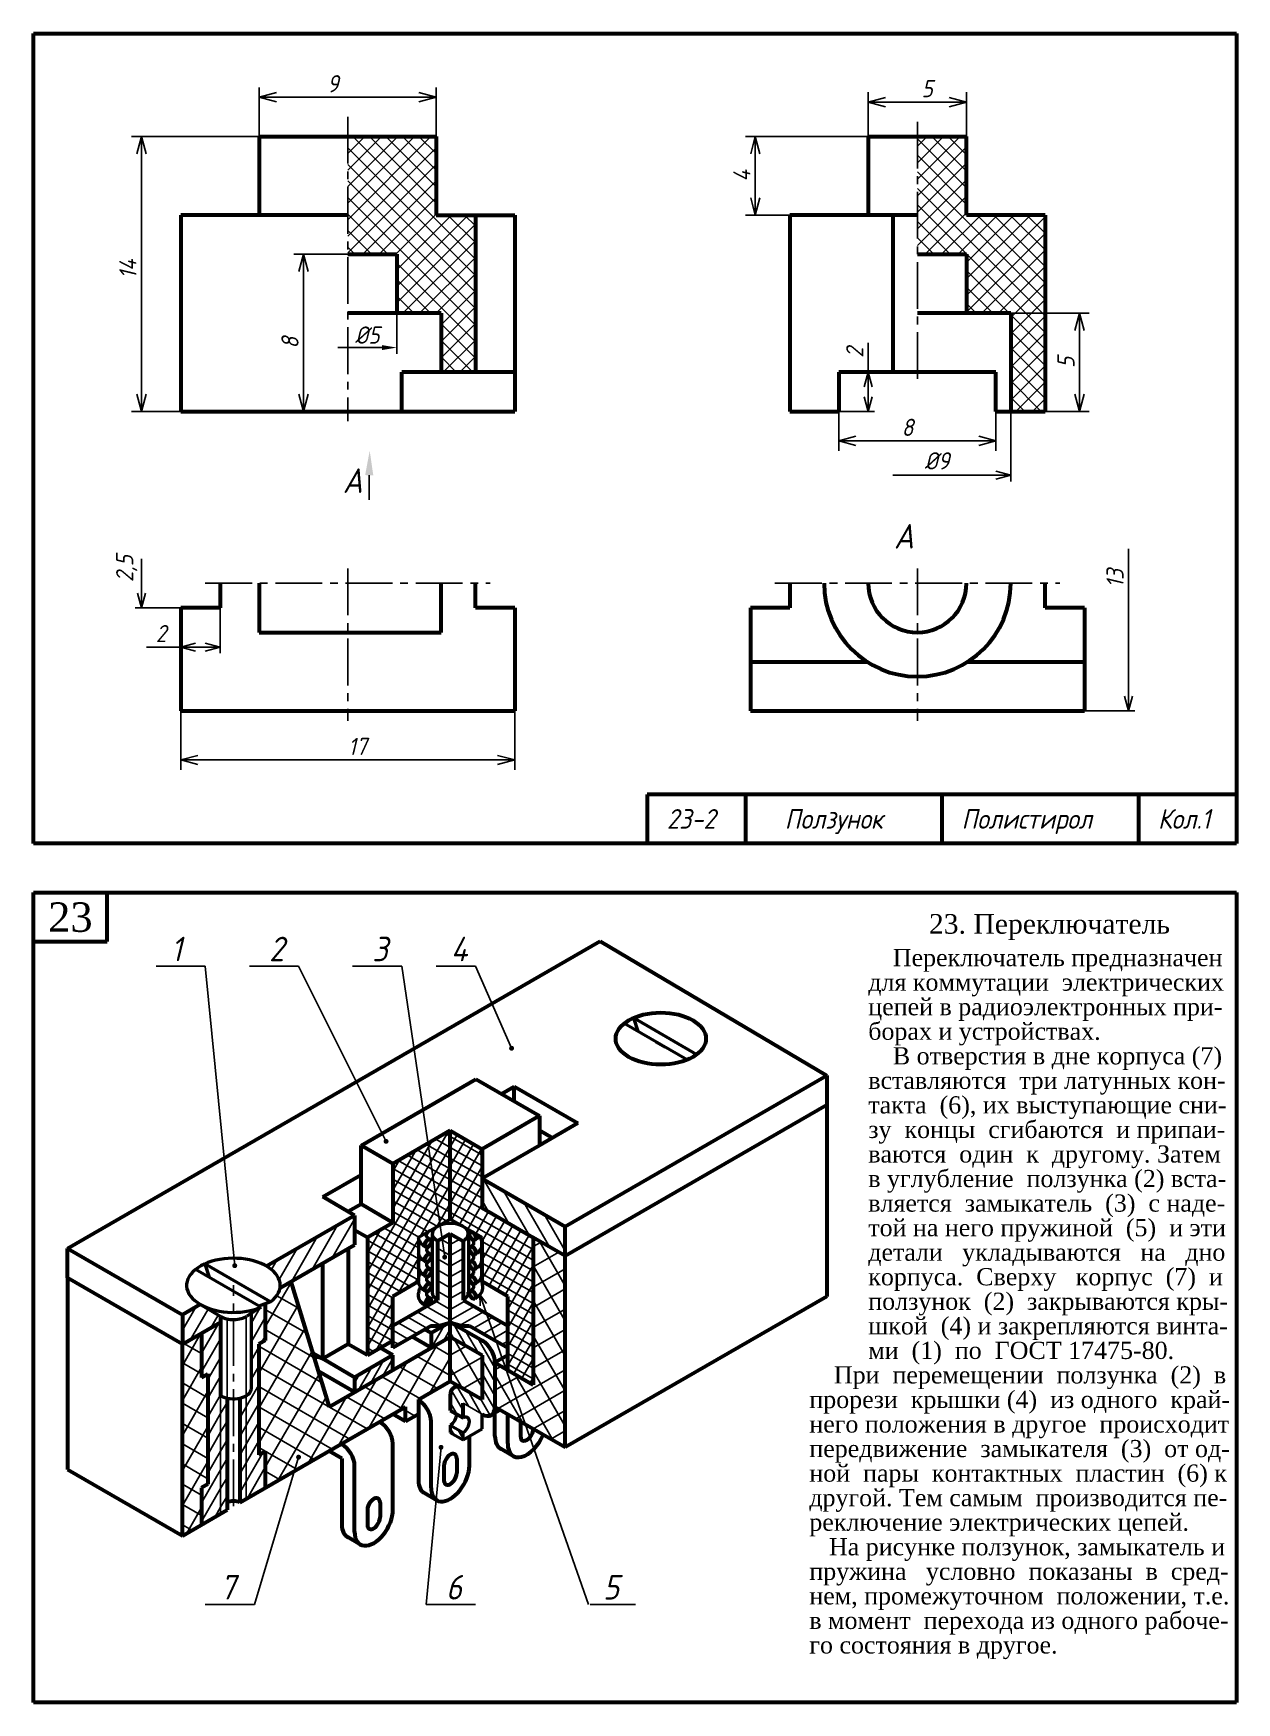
# Model space of a CAD drawing. Header units: millimetres. Extents: x -255 to 513, y 132 to 472.
# Drawn here: x -255 to -10, y 132 to 472 of the extents above; entities that cross this region are included whole.
import ezdxf

# ---------------------------------------------------------------- set-up
doc = ezdxf.new("R2010")
doc.units = ezdxf.units.MM
doc.header["$LTSCALE"] = 0.5
doc.linetypes.add('осевая2', pattern=[28.575, 19.05, -3.175, 3.175, -3.175])
doc.layers.get('Defpoints').update_dxf_attribs({"color": 5})
doc.styles.get("Standard").update_dxf_attribs({"font": 'isocpeui.ttf', "width": 0.9})
doc.styles.add('стиль1', font='TIMES.TTF')
doc.dimstyles.new('Standart 1', dxfattribs={"dimtxt": 3.5, "dimasz": 3.5, "dimexe": 2, "dimexo": 0, "dimgap": 1, "dimtad": 1, "dimtoh": 1, "dimdec": 0, "dimtxsty": 'Standard', "dimblk": 'OPEN30', "dimcen": 2.5, "dimadec": 0, "dimazin": 0, "dimtfac": 1, "dimtdec": 0, "dimtmove": 0, "dimatfit": 3, "dimldrblk": 'DOTSMALL', "dimfxl": 0, "dimarcsym": 0})
pattern_1 = [(45, (15, -20), (-1.683798, 1.683798), []), (135, (15, -20), (-1.683798, -1.683798), [])]
pattern_2 = [(60, (-313, 112), (-1.237334, 0.714375), [])]

# ---------------------------------------------------------------- blocks, each defined once
blk = doc.blocks.new('_Open30')
at = {"color": 0, "linetype": 'ByBlock', "lineweight": -2}
for p, q in [((-1, 0.268), (0, 0)), ((0, 0), (-1, -0.268)), ((0, 0), (-1, 0))]:
    blk.add_line(p, q, dxfattribs=at)
blk = doc.blocks.new('*D20')
at = {"color": 0, "lineweight": -2}
for p, q in [((-191, 427), (-202, 427)), ((-200, 423.5), (-200, 398.5)), ((-191, 395), (-202, 395))]:
    blk.add_line(p, q, dxfattribs=at)
at = {"layer": 'Defpoints', "color": 0}
for p in [(-191, 427), (-200, 395), (-191, 395)]:
    blk.add_point(p, dxfattribs=at)
at = {"color": 0, "lineweight": -2, "xscale": 3.5, "yscale": 3.5, "zscale": 3.5}
for p, rotation in [((-200, 427), 90), ((-200, 395), 270)]:
    blk.add_blockref('_Open30', p, dxfattribs=dict(at, rotation=rotation))
at = {"color": 0, "lineweight": -3, "insert": (-202.75, 409), "char_height": 3.5, "attachment_point": 5, "rotation": 90}
blk.add_mtext('8', dxfattribs=at)
blk = doc.blocks.new('_DotSmall')
at = {"color": 0, "linetype": 'ByBlock', "const_width": 0.5}
blk.add_lwpolyline([(-0.0625, 0, 1), (0.0625, 0, 1)], format="xyb", close=True, dxfattribs=at)
blk = doc.blocks.new('*D21')
at = {"color": 0, "lineweight": -2}
for p, q in [((-209, 451), (-235, 451)), ((-233, 398.5), (-233, 447.5)), ((-225, 395), (-235, 395))]:
    blk.add_line(p, q, dxfattribs=at)
at = {"layer": 'Defpoints', "color": 0}
for p in [(-233, 451), (-209, 451), (-225, 395)]:
    blk.add_point(p, dxfattribs=at)
at = {"color": 0, "lineweight": -2, "xscale": 3.5, "yscale": 3.5, "zscale": 3.5}
for p, rotation in [((-233, 451), 90), ((-233, 395), 270)]:
    blk.add_blockref('_Open30', p, dxfattribs=dict(at, rotation=rotation))
at = {"color": 0, "lineweight": -3, "insert": (-235.75, 424), "char_height": 3.5, "attachment_point": 5, "rotation": 90}
blk.add_mtext('14', dxfattribs=at)
blk = doc.blocks.new('*D22')
at = {"color": 0, "lineweight": -2}
for p, q in [((-209, 451), (-209, 461)), ((-205.5, 459), (-176.5, 459)), ((-173, 451), (-173, 461))]:
    blk.add_line(p, q, dxfattribs=at)
at = {"layer": 'Defpoints', "color": 0}
for p in [(-173, 459), (-209, 451), (-173, 451)]:
    blk.add_point(p, dxfattribs=at)
at = {"color": 0, "lineweight": -2, "xscale": 3.5, "yscale": 3.5, "zscale": 3.5, "rotation": 180}
blk.add_blockref('_Open30', (-209, 459), dxfattribs=at)
at = {"color": 0, "lineweight": -2, "xscale": 3.5, "yscale": 3.5, "zscale": 3.5}
blk.add_blockref('_Open30', (-173, 459), dxfattribs=at)
at = {"color": 0, "lineweight": -3, "insert": (-194, 461.75), "char_height": 3.5, "attachment_point": 5}
blk.add_mtext('9', dxfattribs=at)
blk = doc.blocks.new('*D23')
at = {"color": 0, "lineweight": -2}
for p, q in [((-225, 334), (-225, 322)), ((-157, 334), (-157, 322)), ((-221.5, 324), (-160.5, 324))]:
    blk.add_line(p, q, dxfattribs=at)
at = {"layer": 'Defpoints', "color": 0}
for p in [(-225, 334), (-157, 334), (-157, 324)]:
    blk.add_point(p, dxfattribs=at)
at = {"color": 0, "lineweight": -2, "xscale": 3.5, "yscale": 3.5, "zscale": 3.5, "rotation": 180}
blk.add_blockref('_Open30', (-225, 324), dxfattribs=at)
at = {"color": 0, "lineweight": -2, "xscale": 3.5, "yscale": 3.5, "zscale": 3.5}
blk.add_blockref('_Open30', (-157, 324), dxfattribs=at)
at = {"color": 0, "lineweight": -3, "insert": (-189, 326.77), "char_height": 3.5, "attachment_point": 5}
blk.add_mtext('17', dxfattribs=at)
blk = doc.blocks.new('*D24')
at = {"color": 0, "lineweight": -2}
for p, q in [((-91, 395), (-91, 387)), ((-59, 395), (-59, 387)), ((-62.5, 389), (-87.5, 389))]:
    blk.add_line(p, q, dxfattribs=at)
at = {"layer": 'Defpoints', "color": 0}
for p in [(-91, 395), (-59, 395), (-91, 389)]:
    blk.add_point(p, dxfattribs=at)
at = {"color": 0, "lineweight": -2, "xscale": 3.5, "yscale": 3.5, "zscale": 3.5, "rotation": 180}
blk.add_blockref('_Open30', (-91, 389), dxfattribs=at)
at = {"color": 0, "lineweight": -2, "xscale": 3.5, "yscale": 3.5, "zscale": 3.5}
blk.add_blockref('_Open30', (-59, 389), dxfattribs=at)
at = {"color": 0, "lineweight": -3, "insert": (-77, 391.75), "char_height": 3.5, "attachment_point": 5}
blk.add_mtext('8', dxfattribs=at)
blk = doc.blocks.new('*D25')
at = {"color": 0, "lineweight": -2}
for p, q in [((-56, 415), (-40, 415)), ((-42, 411.5), (-42, 398.5)), ((-56, 395), (-40, 395))]:
    blk.add_line(p, q, dxfattribs=at)
at = {"layer": 'Defpoints', "color": 0}
for p in [(-56, 415), (-56, 395), (-42, 395)]:
    blk.add_point(p, dxfattribs=at)
at = {"color": 0, "lineweight": -2, "xscale": 3.5, "yscale": 3.5, "zscale": 3.5}
for p, rotation in [((-42, 415), 90), ((-42, 395), 270)]:
    blk.add_blockref('_Open30', p, dxfattribs=dict(at, rotation=rotation))
at = {"color": 0, "lineweight": -3, "insert": (-44.75, 405), "char_height": 3.5, "attachment_point": 5, "rotation": 90}
blk.add_mtext('5', dxfattribs=at)
blk = doc.blocks.new('*D26')
at = {"color": 0, "lineweight": -2}
for p, q in [((-85, 451), (-85, 460)), ((-65, 451), (-65, 460)), ((-81.5, 458), (-68.5, 458))]:
    blk.add_line(p, q, dxfattribs=at)
at = {"layer": 'Defpoints', "color": 0}
for p in [(-65, 458), (-85, 451), (-65, 451)]:
    blk.add_point(p, dxfattribs=at)
at = {"color": 0, "lineweight": -2, "xscale": 3.5, "yscale": 3.5, "zscale": 3.5, "rotation": 180}
blk.add_blockref('_Open30', (-85, 458), dxfattribs=at)
at = {"color": 0, "lineweight": -2, "xscale": 3.5, "yscale": 3.5, "zscale": 3.5}
blk.add_blockref('_Open30', (-65, 458), dxfattribs=at)
at = {"color": 0, "lineweight": -3, "insert": (-73, 460.75), "char_height": 3.5, "attachment_point": 5}
blk.add_mtext('5', dxfattribs=at)
blk = doc.blocks.new('*D27')
at = {"color": 0, "lineweight": -2}
for p, q in [((-85, 451), (-110, 451)), ((-108, 438.5), (-108, 447.5)), ((-101, 435), (-110, 435))]:
    blk.add_line(p, q, dxfattribs=at)
at = {"layer": 'Defpoints', "color": 0}
for p in [(-108, 451), (-85, 451), (-101, 435)]:
    blk.add_point(p, dxfattribs=at)
at = {"color": 0, "lineweight": -2, "xscale": 3.5, "yscale": 3.5, "zscale": 3.5}
for p, rotation in [((-108, 451), 90), ((-108, 435), 270)]:
    blk.add_blockref('_Open30', p, dxfattribs=dict(at, rotation=rotation))
at = {"color": 0, "lineweight": -3, "insert": (-110.75, 443), "char_height": 3.5, "attachment_point": 5, "rotation": 90}
blk.add_mtext('4', dxfattribs=at)

msp = doc.modelspace()

# ---------------------------------------------------------------- hatches: boundary and pattern name
at = {"lineweight": -3}
h = msp.add_hatch(dxfattribs=at)
h.set_pattern_fill('ANSI37', color=256, scale=0.75, style=0)
h.set_pattern_definition(pattern_1)
h.paths.add_polyline_path([(-165, 435), (-173, 435), (-173, 451), (-191, 451), (-191, 427), (-181, 427), (-181, 415.26), (-180.74, 415), (-172, 415), (-172, 403), (-165, 403)])
h = msp.add_hatch(dxfattribs=at)
h.set_pattern_fill('ANSI37', color=256, scale=0.75, style=0)
h.set_pattern_definition(pattern_1)
h.paths.add_polyline_path([(-49, 435), (-65, 435), (-65, 451), (-75, 451), (-75, 427), (-65, 427), (-65, 415), (-56, 415), (-56, 395), (-49, 395)])
h = msp.add_hatch(dxfattribs=at)
h.set_pattern_fill('ANSI37', scale=0.6, angle=15, style=0)
h.set_pattern_definition([(60, (-313, 112), (-1.649778, 0.9525), []), (150, (-313, 112), (-0.9525, -1.649778), [])])
h.paths.add_polyline_path([(-176.6, 226.75), (-170.11, 230.5), (-170.11, 248.5), (-181.8, 241.75), (-181.8, 229.75), (-186.99, 226.75), (-186.99, 202.75), (-181.8, 205.75), (-181.8, 214.75), (-176.6, 217.75)])
h.paths.add_polyline_path([(-158.41, 199.75), (-153.22, 196.75), (-153.22, 226.75), (-163.61, 232.75), (-163.61, 244.75), (-170.11, 248.5), (-170.11, 230.5), (-163.61, 226.75), (-163.61, 217.75), (-158.41, 214.75)])
h = msp.add_hatch(dxfattribs=at)
h.set_pattern_fill('ANSI31', scale=0.75, angle=75, style=0)
h.set_pattern_definition([(120, (-313, 112), (-2.062223, -1.190625), [])])
h.paths.add_polyline_path([(-153.22, 226.75), (-146.72, 223), (-146.72, 229), (-163.61, 238.75), (-163.61, 232.75)])
h = msp.add_hatch(color=7)
edge = h.paths.add_edge_path()
edge.add_ellipse((-165.57, 227.05), major_axis=(0.459, -0.795), ratio=0.57735, start_angle=0, end_angle=360)
edge = h.paths.add_edge_path()
edge.add_ellipse((-165.57, 224.07), major_axis=(0.459, -0.795), ratio=0.57735, start_angle=0, end_angle=360)
edge = h.paths.add_edge_path()
edge.add_ellipse((-165.57, 221.07), major_axis=(0.459, -0.795), ratio=0.57735, start_angle=0, end_angle=360)
edge = h.paths.add_edge_path()
edge.add_ellipse((-165.57, 218.07), major_axis=(0.459, -0.795), ratio=0.57735, start_angle=0, end_angle=360)
edge = h.paths.add_edge_path()
edge.add_ellipse((-165.57, 215.07), major_axis=(0.459, -0.795), ratio=0.57735, start_angle=0, end_angle=360)
edge = h.paths.add_edge_path()
edge.add_ellipse((-174.63, 216.57), major_axis=(-0.459, -0.795), ratio=0.57735, start_angle=0, end_angle=360)
edge = h.paths.add_edge_path()
edge.add_ellipse((-174.63, 219.57), major_axis=(-0.459, -0.795), ratio=0.57735, start_angle=0, end_angle=360)
edge = h.paths.add_edge_path()
edge.add_ellipse((-174.63, 222.57), major_axis=(-0.459, -0.795), ratio=0.57735, start_angle=0, end_angle=360)
edge = h.paths.add_edge_path()
edge.add_ellipse((-174.63, 225.57), major_axis=(-0.459, -0.795), ratio=0.57735, start_angle=0, end_angle=360)
edge = h.paths.add_edge_path()
edge.add_ellipse((-174.63, 213.57), major_axis=(-0.459, -0.795), ratio=0.57735, start_angle=68.6376, end_angle=381.3624)
h = msp.add_hatch(dxfattribs=at)
h.set_pattern_fill('ANSI31', scale=0.6, angle=105, style=0)
h.set_pattern_definition([(150, (-313, 112), (-0.9525, -1.649778), [])])
h.paths.add_polyline_path([(-170.11, 227.5), (-172.7, 226), (-172.7, 214), (-181.8, 208.75), (-181.8, 205.75), (-181.8, 204.25), (-174, 208.75, 0.12188), (-170.11, 209.5)])
h = msp.add_hatch(dxfattribs=at)
h.set_pattern_fill('ANSI31', scale=0.6, angle=345, style=0)
h.set_pattern_definition([(30, (-313, 112), (-0.9525, 1.649778), [])])
h.paths.add_polyline_path([(-170.11, 209.5, 0.12188), (-166.21, 208.75), (-158.41, 204.25), (-158.41, 208.75), (-167.51, 214), (-167.51, 226), (-170.11, 227.5)])
h = msp.add_hatch(dxfattribs=at)
h.set_pattern_fill('ANSI31', scale=1.125, angle=75, style=0)
h.set_pattern_definition([(120, (-313, 112), (-3.093334, -1.78594), [])])
h.paths.add_polyline_path([(-170.11, 197.5), (-163.61, 193.75), (-163.61, 202.75), (-170.11, 206.5)])
h.paths.add_polyline_path([(-153.22, 196.75), (-161.01, 201.25), (-161.01, 192.25), (-146.72, 184), (-146.72, 223), (-153.22, 226.75)])
h = msp.add_hatch(dxfattribs=at)
h.set_pattern_fill('ANSI31', scale=1.125, angle=345, style=0)
h.set_pattern_definition([(30, (-313, 112), (-1.78594, 3.093334), [])])
h.paths.add_polyline_path([(-170.11, 197.5), (-163.61, 193.75), (-163.61, 202.75), (-170.11, 206.5)])
h.paths.add_polyline_path([(-161.01, 192.25), (-146.72, 184), (-146.72, 223), (-153.22, 226.75), (-153.22, 196.75), (-161.01, 201.25)])
h = msp.add_hatch(dxfattribs=at)
h.set_pattern_fill('ANSI31', scale=1.125, angle=15, style=0)
h.set_pattern_definition([(60, (-313, 112), (-3.093334, 1.78594), [])])
h.paths.add_polyline_path([(-219.47, 199), (-220.77, 198.25), (-220.77, 207.25), (-224.67, 205), (-224.67, 166), (-220.77, 168.25), (-220.77, 175.75), (-219.47, 176.5)])
h.paths.add_polyline_path([(-179.2, 192.25), (-179.2, 189.25), (-176.6, 190.75), (-176.6, 193.75), (-170.11, 197.5), (-170.11, 206.5), (-194.79, 192.25), (-202.58, 217.75), (-207.78, 214.75), (-207.78, 205.75), (-209.08, 205), (-209.08, 182.5), (-207.78, 183.25), (-207.78, 175.75)])
h = msp.add_hatch(color=7)
edge = h.paths.add_edge_path()
edge.add_ellipse((-174.63, 213.57), major_axis=(-0.459, -0.795), ratio=0.57735, start_angle=68.6376, end_angle=381.3624)
edge.add_line((-174.89, 212.74), (-174.37, 213.04))
h = msp.add_hatch(dxfattribs=at)
h.set_pattern_fill('ANSI31', scale=0.45, angle=15, style=0)
h.set_pattern_definition(pattern_2)
h.paths.add_polyline_path([(-170.11, 206.5), (-170.11, 209.5), (-174, 207.25), (-174, 204.25)])
h = msp.add_hatch(dxfattribs=at)
h.set_pattern_fill('ANSI31', scale=0.45, angle=15, style=0)
h.set_pattern_definition(pattern_2)
h.paths.add_polyline_path([(-181.8, 199.75), (-181.8, 202.75), (-189.59, 198.25), (-189.59, 195.25)])

# ---------------------------------------------------------------- linework, layer by layer
at = {"color": 7, "lineweight": 60}
for p, q in [((-255, 307), (-255, 472)), ((-255, 472), (-10, 472)), ((-10, 472), (-10, 307)), ((-209, 451), (-173, 451)), ((-209, 451), (-209, 435)), ((-173, 451), (-173, 435)), ((-85, 451), (-65, 451)), ((-85, 451), (-85, 435)), ((-65, 435), (-65, 451)), ((-225, 435), (-225, 395)), ((-191, 435), (-225, 435)), ((-173, 435), (-157, 435)), ((-165, 435), (-165, 403)), ((-157, 435), (-157, 395)), ((-101, 435), (-101, 395)), ((-75, 435), (-101, 435)), ((-80, 435), (-80, 403)), ((-49, 435), (-65, 435)), ((-49, 435), (-49, 395)), ((-191, 427), (-181, 427)), ((-181, 427), (-181, 415)), ((-75, 427), (-65, 427)), ((-65, 427), (-65, 415)), ((-172, 415), (-191, 415)), ((-172, 415), (-172, 403)), ((-56, 415), (-75, 415)), ((-56, 415), (-56, 395)), ((-157, 403), (-180, 403)), ((-180, 395), (-180, 403)), ((-59, 403), (-91, 403)), ((-91, 403), (-91, 395)), ((-59, 395), (-59, 403)), ((-225, 395), (-157, 395)), ((-101, 395), (-91, 395)), ((-59, 395), (-49, 395)), ((-217, 360), (-217, 355)), ((-209, 360), (-209, 360)), ((-209, 360), (-209, 350)), ((-172, 350), (-172, 360)), ((-165, 355), (-165, 360)), ((-101, 360), (-101, 355)), ((-49, 355), (-49, 360)), ((-225, 355), (-225, 334)), ((-217, 355), (-225, 355)), ((-157, 355), (-165, 355)), ((-157, 355), (-157, 334)), ((-109, 355), (-109, 334)), ((-101, 355), (-109, 355)), ((-41, 355), (-49, 355)), ((-41, 355), (-41, 334)), ((-209, 350), (-172, 350)), ((-109, 344), (-85.25, 344)), ((-64.75, 344), (-41, 344)), ((-225, 334), (-157, 334)), ((-109, 334), (-41, 334)), ((-10, 317), (-130, 317)), ((-130, 317), (-130, 307)), ((-110, 317), (-110, 307)), ((-70, 317), (-70, 307)), ((-30, 317), (-30, 307)), ((-10, 307), (-255, 307)), ((-255, 132), (-255, 297)), ((-255, 297), (-10, 297)), ((-240, 287), (-240, 297)), ((-10, 297), (-10, 132)), ((-255, 287), (-240, 287)), ((-248.05, 224.5), (-139.58, 287.12)), ((-139.58, 287.12), (-93.46, 259.75)), ((-188.29, 245.5), (-164.91, 259)), ((-164.91, 259), (-151.92, 251.5)), ((-146.72, 229), (-93.46, 259.75)), ((-93.46, 259.75), (-93.46, 253.75)), ((-159.71, 256), (-157.12, 257.5)), ((-157.12, 257.5), (-144.13, 250)), ((-157.12, 254.5), (-157.12, 257.5)), ((-146.72, 223), (-93.46, 253.75)), ((-93.46, 253.75), (-93.46, 214.75)), ((-170.11, 248.5), (-181.8, 241.75)), ((-170.11, 230.5), (-170.11, 248.5)), ((-170.11, 248.5), (-163.61, 244.75)), ((-151.92, 251.5), (-163.61, 244.75)), ((-151.92, 251.5), (-151.92, 245.5)), ((-144.13, 250), (-151.92, 245.5)), ((-149.32, 247), (-151.92, 248.5)), ((-181.8, 241.75), (-188.29, 245.5)), ((-188.29, 233.5), (-188.29, 245.5)), ((-151.92, 245.5), (-163.61, 238.75)), ((-181.8, 241.75), (-181.8, 229.75)), ((-163.61, 244.75), (-163.61, 232.75)), ((-196.09, 235), (-188.29, 239.5)), ((-163.61, 238.75), (-146.72, 229)), ((-189.59, 231.25), (-196.09, 235)), ((-189.59, 231.25), (-207.51, 220.91)), ((-188.29, 233.5), (-190.89, 232)), ((-189.59, 231.25), (-189.59, 225.25)), ((-181.8, 229.75), (-188.29, 233.5)), ((-163.61, 232.75), (-153.22, 226.75)), ((-186.99, 226.75), (-189.59, 228.25)), ((-181.8, 229.75), (-186.99, 226.75)), ((-146.72, 223), (-146.72, 229)), ((-248.05, 218.5), (-248.05, 224.5)), ((-248.05, 224.5), (-224.67, 211)), ((-204.77, 216.49), (-189.59, 225.25)), ((-190.89, 224.5), (-190.89, 205)), ((-186.99, 226.75), (-186.99, 202.75)), ((-170.11, 227.5), (-172.7, 226)), ((-172.7, 226), (-172.7, 214)), ((-170.11, 206.5), (-170.11, 227.5)), ((-170.11, 227.5), (-167.51, 226)), ((-167.51, 226), (-167.51, 214)), ((-163.61, 217.75), (-163.61, 226.75)), ((-146.72, 223), (-153.22, 226.75)), ((-153.22, 226.75), (-153.22, 196.75)), ((-196.09, 202), (-196.09, 221.5)), ((-146.72, 184), (-146.72, 223)), ((-224.67, 205), (-248.05, 218.5)), ((-248.05, 218.5), (-248.05, 179.5)), ((-202.58, 217.75), (-194.79, 192.25)), ((-176.6, 217.75), (-181.8, 214.75)), ((-158.41, 214.75), (-163.61, 217.75)), ((-181.8, 205.75), (-181.8, 214.75)), ((-158.41, 199.75), (-158.41, 214.75)), ((-93.46, 214.75), (-146.72, 184)), ((-221.02, 213.1), (-224.67, 211)), ((-224.67, 211), (-224.67, 205)), ((-207.78, 213.24), (-207.78, 205.75)), ((-172.7, 214), (-181.8, 208.75)), ((-167.51, 214), (-158.41, 208.75)), ((-224.67, 205), (-216.87, 209.5)), ((-216.87, 210.64), (-216.87, 194.5)), ((-174, 208.75), (-181.8, 204.25)), ((-174, 207.25), (-175.3, 208)), ((-170.11, 209.5), (-174, 207.25)), ((-170.11, 209.5), (-163.61, 205.75)), ((-166.21, 208.75), (-158.41, 204.25)), ((-224.67, 166), (-224.67, 205)), ((-220.77, 207.25), (-220.77, 198.25)), ((-207.78, 205.75), (-209.08, 205)), ((-209.08, 205), (-209.08, 182.5)), ((-190.89, 205), (-196.09, 202)), ((-194.79, 192.25), (-170.11, 206.5)), ((-186.99, 202.75), (-190.89, 205)), ((-186.99, 202.75), (-181.8, 205.75)), ((-181.8, 202.75), (-184.4, 204.25)), ((-181.8, 204.25), (-181.8, 205.75)), ((-174, 204.25), (-177.9, 206.5)), ((-174, 207.25), (-174, 204.25)), ((-170.11, 197.5), (-170.11, 206.5)), ((-170.11, 206.5), (-163.61, 202.75)), ((-196.09, 202), (-198.13, 203.18)), ((-189.59, 198.25), (-196.09, 202)), ((-181.8, 202.75), (-189.59, 198.25)), ((-181.8, 199.75), (-181.8, 202.75)), ((-163.61, 202.75), (-163.61, 193.75)), ((-158.41, 202.75), (-161.01, 201.25)), ((-161.01, 201.25), (-161.01, 192.25)), ((-161.01, 201.25), (-153.22, 196.75)), ((-220.77, 198.25), (-219.47, 199)), ((-219.47, 199), (-219.47, 176.5)), ((-189.59, 195.25), (-197.01, 199.54)), ((-189.59, 198.25), (-189.59, 195.25)), ((-176.6, 193.75), (-170.11, 197.5)), ((-170.11, 197.5), (-163.61, 193.75)), ((-215.57, 194.02), (-215.57, 171.25)), ((-212.97, 194.02), (-212.97, 172.75)), ((-170.11, 194.5), (-170.11, 191.5)), ((-212.97, 172.75), (-179.2, 192.25)), ((-179.2, 189.25), (-181.8, 190.75)), ((-179.2, 189.25), (-179.2, 192.25)), ((-176.6, 190.75), (-179.2, 189.25)), ((-176.6, 193.75), (-176.6, 190.75)), ((-176.6, 190.75), (-176.6, 177.25)), ((-170.11, 191.5), (-167.51, 190)), ((-167.51, 190), (-167.51, 193)), ((-159.97, 191.65), (-161.76, 190.58)), ((-161.01, 192.25), (-146.72, 184)), ((-161.01, 186.25), (-161.01, 191.02)), ((-158.41, 184.75), (-158.41, 190.75)), ((-174, 175.75), (-174, 189.25)), ((-155.82, 189.25), (-155.82, 186.25)), ((-181.8, 171.25), (-181.8, 184.75)), ((-166.21, 180.25), (-166.21, 186.25)), ((-160.14, 183.94), (-157.29, 182.24)), ((-209.08, 182.5), (-207.78, 183.25)), ((-207.78, 183.25), (-207.78, 175.75)), ((-192.19, 181.75), (-194.79, 183.25)), ((-192.19, 181.75), (-192.19, 168.25)), ((-189.59, 166.75), (-189.59, 180.25)), ((-171.4, 180.25), (-171.4, 177.25)), ((-168.81, 181.75), (-168.81, 178.75)), ((-248.05, 179.5), (-224.67, 166)), ((-219.47, 176.5), (-220.77, 175.75)), ((-220.77, 175.75), (-220.77, 168.25)), ((-175.73, 174.94), (-172.88, 173.24)), ((-224.67, 166), (-215.57, 171.25)), ((-186.99, 171.25), (-186.99, 168.25)), ((-184.4, 172.75), (-184.4, 169.75)), ((-191.32, 165.94), (-188.47, 164.24)), ((-10, 132), (-255, 132))]:
    msp.add_line(p, q, dxfattribs=at)
at = {"color": 7, "linetype": 'осевая2', "lineweight": -3}
for p, q in [((-191, 455), (-191, 393)), ((-75, 454), (-75, 401)), ((-191, 363), (-191, 332)), ((-75, 363), (-75, 332)), ((-220, 360), (-162, 360)), ((-104, 360), (-46, 360)), ((-214.27, 172), (-214.27, 217))]:
    msp.add_line(p, q, dxfattribs=at)
at = {"color": 7}
for p, q in [((-180.74, 415), (-181, 415.26)), ((-91, 403), (-83.75, 403)), ((-91, 395), (-83.75, 395)), ((-225, 355), (-225, 345.75)), ((-217, 355), (-217, 345.75)), ((-93.46, 246.25), (-93.46, 246.25)), ((-93.46, 246.25), (-93.46, 246.25)), ((-196.09, 235), (-188.29, 239.5)), ((-164.07, 215.1), (-162.71, 213.3)), ((-164.07, 215.1), (-164.01, 212.85)), ((-169.33, 206.05), (-170.11, 207.4)), ((-220.77, 207.23), (-220.79, 207.24)), ((-220.77, 206.98), (-220.53, 207.39)), ((-170.11, 202.73), (-173.37, 204.61)), ((-170.11, 198.6), (-176.95, 202.55)), ((-196.09, 196), (-196.09, 196)), ((-189.59, 195.25), (-189.59, 195.25)), ((-176.6, 193.75), (-176.6, 193.75)), ((-207.79, 183.24), (-209.08, 183.98)), ((-208.12, 175.56), (-207.78, 176.14))]:
    msp.add_line(p, q, dxfattribs=at)
at = {"color": 7, "lineweight": -3}
for p, q in [((-181, 415), (-181, 406.75)), ((-184, 408), (-193, 408)), ((-85, 398), (-85, 409)), ((-56, 395), (-56, 380.75)), ((-186.62, 382), (-186.62, 377)), ((-59, 382), (-80, 382)), ((-233, 355), (-233, 365)), ((-32, 337), (-32, 367)), ((-225, 355), (-234.25, 355)), ((-232, 347), (-220, 347)), ((-41, 334), (-30.75, 334)), ((-220, 282), (-230, 282)), ((-214, 221), (-220, 282)), ((-211, 282), (-201, 282)), ((-183.19, 246.32), (-201, 282)), ((-180, 282), (-190, 282)), ((-171.25, 222.74), (-180, 282)), ((-165, 282), (-173, 282)), ((-157.63, 265.28), (-165, 282)), ((-198.26, 220.24), (-193.07, 229.24)), ((-194.14, 222.63), (-189.59, 230.5)), ((-204.95, 218.18), (-201.32, 224.48)), ((-202.39, 217.86), (-197.19, 226.86)), ((-190.01, 225.01), (-189.59, 225.74)), ((-206.53, 220.22), (-205.44, 222.1)), ((-200.9, 212.26), (-205.46, 214.89)), ((-202.43, 217.27), (-202.93, 217.55)), ((-164.07, 215.1), (-142, 152)), ((-224.67, 207.85), (-221.94, 212.58)), ((-223.01, 205.96), (-219.43, 212.16)), ((-218.88, 208.34), (-217.38, 210.94)), ((-210.6, 209.35), (-208.88, 212.33)), ((-199.37, 207.25), (-207.78, 212.1)), ((-220.77, 203.17), (-217.23, 209.29)), ((-215.57, 194.02), (-215.57, 210.16)), ((-211.68, 194.5), (-211.68, 210.64)), ((-210.6, 205.54), (-207.78, 210.43)), ((-197.84, 202.24), (-207.78, 207.98)), ((-166.85, 204.62), (-169.45, 209.12)), ((-164.38, 203.19), (-166.98, 207.69)), ((-220.77, 203.11), (-224.36, 205.18)), ((-220.77, 199.36), (-216.87, 206.11)), ((-210.6, 201.73), (-209.08, 204.37)), ((-196.31, 197.23), (-209.08, 204.6)), ((-208.53, 205.32), (-207.78, 206.62)), ((-161.01, 200.22), (-164.5, 206.26)), ((-220.77, 198.98), (-224.67, 201.23)), ((-219.47, 197.8), (-216.87, 202.3)), ((-161.01, 197.36), (-163.61, 201.86)), ((-219.47, 198.23), (-220.14, 198.62)), ((-219.47, 193.99), (-216.87, 198.49)), ((-210.6, 197.92), (-209.08, 200.56)), ((-187.01, 187.74), (-209.08, 200.48)), ((-176.29, 193.93), (-184.09, 198.43)), ((-172.72, 195.99), (-180.52, 200.49)), ((-161.01, 194.51), (-163.61, 199.01)), ((-219.47, 194.11), (-224.67, 197.11)), ((-219.47, 190.18), (-216.87, 194.68)), ((-216.87, 194.5), (-216.87, 170.5)), ((-211.68, 192.25), (-209.08, 196.75)), ((-211.68, 194.5), (-211.68, 173.5)), ((-190.58, 185.68), (-209.08, 196.36)), ((-183.44, 189.8), (-191.23, 194.3)), ((-179.87, 191.86), (-187.66, 196.36)), ((-167.51, 191.47), (-169.88, 195.59)), ((-166.36, 192.34), (-168.68, 196.35)), ((-163.88, 190.91), (-166.48, 195.41)), ((-161.98, 190.47), (-164.01, 193.98)), ((-161.06, 191.73), (-163.61, 196.15)), ((-219.47, 189.98), (-224.67, 192.98)), ((-219.47, 186.37), (-216.87, 190.87)), ((-216.87, 190.87), (-215.57, 193.12)), ((-212.97, 190), (-211.68, 192.25)), ((-211.68, 188.44), (-209.08, 192.94)), ((-194.15, 183.62), (-209.08, 192.23)), ((-177.27, 190.36), (-179.2, 191.48)), ((-168.71, 190.69), (-170.11, 193.11)), ((-163.61, 190.75), (-167.51, 193)), ((-219.47, 185.86), (-224.67, 188.86)), ((-219.47, 182.56), (-216.87, 187.06)), ((-216.87, 187.06), (-215.57, 189.31)), ((-212.97, 186.19), (-211.68, 188.44)), ((-211.68, 184.63), (-209.08, 189.13)), ((-197.73, 181.55), (-209.08, 188.11)), ((-169.32, 186.54), (-170.11, 187.91)), ((-167.51, 185.75), (-168.59, 187.62)), ((-219.47, 181.73), (-224.67, 184.73)), ((-216.87, 183.25), (-215.57, 185.5)), ((-212.97, 182.38), (-211.68, 184.63)), ((-211.68, 180.82), (-209.08, 185.32)), ((-172, 184), (-175, 152)), ((-219.47, 177.61), (-224.67, 180.61)), ((-219.47, 178.75), (-216.87, 183.25)), ((-216.87, 179.44), (-215.57, 181.69)), ((-212.97, 178.57), (-211.68, 180.82)), ((-211.68, 177.01), (-208.22, 183)), ((-201, 182), (-210, 152)), ((-201.3, 179.49), (-207.78, 183.23)), ((-220.77, 172.69), (-216.87, 179.44)), ((-216.87, 175.63), (-215.57, 177.88)), ((-212.97, 174.76), (-211.68, 177.01)), ((-211.42, 173.65), (-207.78, 179.95)), ((-204.87, 177.43), (-207.78, 179.11)), ((-220.77, 174.23), (-224.67, 176.48)), ((-220.77, 168.88), (-216.87, 175.63)), ((-216.87, 171.82), (-215.57, 174.07)), ((-220.77, 170.11), (-224.67, 172.36)), ((-218.01, 169.84), (-216.87, 171.82)), ((-222.73, 167.12), (-224.67, 168.24)), ((-210, 152), (-220, 152)), ((-175, 152), (-165, 152)), ((-141.62, 152), (-132.38, 152))]:
    msp.add_line(p, q, dxfattribs=at)
at = {"color": 7, "lineweight": 50}
for p, q in [((-121.91, 262.93), (-134.7, 270.34)), ((-119.96, 264.01), (-132.82, 271.46)), ((-132.82, 271.46), (-131.94, 268.74)), ((-126.37, 265.43), (-128.28, 266.53)), ((-170.11, 230.5), (-176.6, 226.75)), ((-163.61, 226.75), (-170.11, 230.5)), ((-176.6, 226.75), (-176.6, 217.75)), ((-173.78, 227.58), (-173.78, 215.5)), ((-166.43, 227.44), (-166.43, 215.44)), ((-206.74, 213.61), (-220.11, 221.36)), ((-220.11, 221.36), (-219.23, 218.64)), ((-208.69, 212.53), (-222, 220.24)), ((-216.87, 210.64), (-221.03, 213.11)), ((-208.69, 212.53), (-211.51, 210.74)), ((-210.6, 196), (-210.6, 211.29)), ((-206.74, 213.61), (-209.11, 212.77)), ((-163.61, 187.75), (-163.61, 190.75)), ((-170.11, 188.5), (-167.51, 187)), ((-170.11, 188.5), (-170.11, 187)), ((-170.11, 187), (-167.51, 185.5)), ((-167.51, 185.5), (-163.61, 187.75)), ((-167.51, 185.5), (-167.51, 187))]:
    msp.add_line(p, q, dxfattribs=at)
at = {"color": 7, "const_width": 0.5}
for points in [[(-157.88, 265.28, 1), (-157.38, 265.28, 1)], [(-183.44, 246.32, 1), (-182.94, 246.32, 1)], [(-214.25, 221, 1), (-213.75, 221, 1)], [(-171.5, 222.74, 1), (-171, 222.74, 1)], [(-172.25, 184, 1), (-171.75, 184, 1)], [(-201.25, 182, 1), (-200.75, 182, 1)]]:
    msp.add_lwpolyline(points, format="xyb", close=True, dxfattribs=at)
at = {"color": 7, "lineweight": 60}
for centre, radius, start, end in [((-75, 360), 19, 180, 0), ((-75, 360), 10, 180, 0), ((-173.57, 217), 8.26, 266.9955, 294.7913), ((-166.64, 217), 8.26, 245.2087, 273.0045)]:
    msp.add_arc(centre, radius, start, end, dxfattribs=at)
for centre, major_axis in [((-127.24, 267.25), (-9.19, 0)), ((-165.57, 227.05), (0.459, -0.795)), ((-174.63, 225.57), (-0.459, -0.795)), ((-165.57, 224.07), (0.459, -0.795)), ((-174.63, 222.57), (-0.459, -0.795)), ((-165.57, 221.07), (0.459, -0.795)), ((-174.63, 219.57), (-0.459, -0.795)), ((-165.57, 218.07), (0.459, -0.795)), ((-174.63, 216.57), (-0.459, -0.795)), ((-165.57, 215.07), (0.459, -0.795))]:
    msp.add_ellipse(centre, major_axis=major_axis, ratio=0.57735, dxfattribs=at)
at = {"color": 7, "lineweight": 50}
for centre, major_axis, start_param, end_param in [((-170.11, 227.5), (-3.67, 0), 2.356194, 7.068583), ((-214.27, 217), (-9.54, 0), 2.479913, 8.478607), ((-170.11, 215.5), (-3.67, 0), 6.281969, 7.068583), ((-170.11, 215.5), (-3.67, 0), 2.356194, 3.184093), ((-214.27, 212.14), (-3.67, 0), 0.785176, 2.420995), ((-214.27, 196), (-3.67, 0), 0.785398, 3.141651), ((-170.11, 190), (-0.92, -1.59), 7.068583, 8.63938), ((-167.51, 188.5), (-0.92, -1.59), 7.068583, 10.210176)]:
    msp.add_ellipse(centre, major_axis=major_axis, ratio=0.57735, start_param=start_param, end_param=end_param, dxfattribs=at)
at = {"color": 7, "lineweight": 60}
for centre, major_axis, ratio, start_param, end_param in [((-174.63, 213.57), (-0.459, -0.795), 0.57735, 1.197952, 6.65603), ((-163.61, 202.75), (1.84, -3.18), 0.57735, 7.068583, 8.63938), ((-196.09, 199), (1.84, -3.18), 0.57735, 8.634419, 9.378739), ((-167.51, 193), (1.84, -3.18), 0.57735, 8.63938, 10.210176), ((-176.6, 190.67), (-1.88, 3.08), 0.584737, 3.918496, 5.475624), ((-163.61, 193.75), (1.84, -3.18), 0.57735, 5.497787, 7.068583), ((-184.4, 186.17), (-1.88, 3.08), 0.584737, 3.918496, 5.475624), ((-154.52, 187), (-0.92, -1.59), 0.57735, 5.497787, 8.63938), ((-192.19, 181.67), (-1.88, 3.08), 0.584737, 3.918496, 5.475624), ((-157.12, 188.5), (-2.76, -4.77), 0.57735, 5.497787, 6.338708), ((-154.52, 187), (-2.76, -4.77), 0.57735, 5.497787, 8.091923), ((-170.11, 178), (-2.76, -4.77), 0.57735, 5.497787, 8.63938), ((-170.11, 181), (-0.92, -1.59), 0.57735, 2.356194, 5.497787), ((-172.7, 179.5), (-2.76, -4.77), 0.57735, 5.497787, 6.338708), ((-170.11, 178), (-0.92, -1.59), 0.57735, 5.497787, 8.63938), ((-185.69, 172), (-0.92, -1.59), 0.57735, 2.356194, 5.497787), ((-214.27, 172), (-1.84, 0), 0.57735, 3.926991, 5.497787), ((-185.69, 169), (-2.76, -4.77), 0.57735, 5.497787, 8.63938), ((-188.29, 170.5), (-2.76, -4.77), 0.57735, 5.497787, 6.338708), ((-185.69, 169), (-0.92, -1.59), 0.57735, 5.497787, 8.63938)]:
    msp.add_ellipse(centre, major_axis=major_axis, ratio=ratio, start_param=start_param, end_param=end_param, dxfattribs=at)
at = {"color": 7, "lineweight": 50}
msp.add_spline([(-174.31, 226.39), (-174.94, 227.02), (-174.52, 227.94), (-173.79, 228.34)], degree=3, dxfattribs=at)
for points, knots in [([(-176.6, 224.69), (-176.6, 224.72), (-176.52, 225.1), (-176.4, 225.48), (-176.23, 225.79)], [2.3297984, 2.3297984, 2.3297984, 2.3297984, 2.3904883, 3.0982342, 3.0982342, 3.0982342, 3.0982342]), ([(-175.12, 224.8), (-175.5, 225.07), (-176.23, 225.55), (-176.53, 226.39), (-176.58, 226.76)], [0, 0, 0, 0, 0.958577, 1.695199, 1.695199, 1.695199, 1.695199]), ([(-174.23, 223.4), (-174.52, 223.58), (-175.13, 223.98), (-174.55, 225), (-174.01, 225.23), (-173.78, 225.32)], [0, 0, 0, 0, 0.595036, 1.269446, 1.774941, 1.774941, 1.774941, 1.774941]), ([(-166.04, 224.87), (-165.67, 225.06), (-165.06, 225.45), (-165.64, 226.48), (-166.19, 226.7), (-166.43, 226.8)], [0, 0, 0, 0, 0.595036, 1.269446, 1.794897, 1.794897, 1.794897, 1.794897]), ([(-165.09, 223.3), (-164.79, 223.47), (-164.04, 223.96), (-163.55, 225.16), (-163.75, 226.15), (-163.92, 226.74), (-164.03, 226.99)], [0, 0, 0, 0, 0.958577, 1.740084, 2.390488, 2.938858, 2.938858, 2.938858, 2.938858]), ([(-175.1, 218.79), (-175.5, 219.09), (-176.25, 219.57), (-176.66, 220.78), (-176.54, 221.79), (-176.36, 222.4), (-176.24, 222.66)], [0, 0, 0, 0, 0.958577, 1.740084, 2.390488, 2.978122, 2.978122, 2.978122, 2.978122]), ([(-175.07, 221.76), (-175.58, 222.05), (-176.22, 222.47), (-176.53, 223.18), (-176.6, 223.45)], [0, 0, 0, 0, 0.958577, 1.49786, 1.49786, 1.49786, 1.49786]), ([(-174.25, 220.41), (-174.57, 220.56), (-175.18, 220.96), (-174.59, 222), (-174.03, 222.22), (-173.78, 222.31)], [0, 0, 0, 0, 0.595036, 1.269446, 1.812543, 1.812543, 1.812543, 1.812543]), ([(-165.98, 221.9), (-165.69, 222.09), (-165.08, 222.48), (-165.66, 223.5), (-166.2, 223.73), (-166.43, 223.82)], [0, 0, 0, 0, 0.595036, 1.269446, 1.775866, 1.775866, 1.775866, 1.775866]), ([(-165.13, 220.26), (-164.71, 220.53), (-163.96, 221.01), (-163.55, 222.22), (-163.68, 223.27), (-163.88, 223.92), (-164.04, 224.22)], [0, 0, 0, 0, 0.958577, 1.740084, 2.390488, 3.065838, 3.065838, 3.065838, 3.065838]), ([(-165.13, 217.27), (-164.71, 217.53), (-163.96, 218.02), (-163.55, 219.23), (-163.68, 220.26), (-163.87, 220.9), (-164.02, 221.19)], [0, 0, 0, 0, 0.958577, 1.740084, 2.390488, 3.038094, 3.038094, 3.038094, 3.038094]), ([(-175.12, 215.8), (-175.5, 216.01), (-176.25, 216.49), (-176.66, 217.7), (-176.54, 218.67), (-176.38, 219.24), (-176.14, 219.68)], [0, 0, 0, 0, 0.958577, 1.740084, 2.390488, 2.895423, 2.895423, 2.895423, 2.895423]), ([(-174.21, 217.38), (-174.57, 217.58), (-175.18, 217.98), (-174.55, 219.02), (-174.03, 219.24), (-173.78, 219.33)], [0, 0, 0, 0, 0.595036, 1.269446, 1.812096, 1.812096, 1.812096, 1.812096]), ([(-166.1, 218.82), (-165.69, 219.12), (-165.08, 219.52), (-165.66, 220.53), (-166.2, 220.76), (-166.43, 220.85)], [0, 0, 0, 0, 0.595036, 1.269446, 1.775866, 1.775866, 1.775866, 1.775866]), ([(-166.05, 215.85), (-165.69, 216.11), (-165.08, 216.5), (-165.66, 217.52), (-166.2, 217.75), (-166.43, 217.84)], [0, 0, 0, 0, 0.595036, 1.269446, 1.775866, 1.775866, 1.775866, 1.775866]), ([(-165.08, 214.31), (-164.58, 214.59), (-163.91, 215.12), (-163.39, 216.29), (-163.55, 217.35), (-163.76, 218.02), (-163.93, 218.33)], [0, 0, 0, 0, 0.958577, 1.740084, 2.390488, 3.100437, 3.100437, 3.100437, 3.100437]), ([(-175.12, 212.8), (-175.47, 213.01), (-176.22, 213.5), (-176.63, 214.71), (-176.51, 215.73), (-176.32, 216.37), (-176.18, 216.65)], [0, 0, 0, 0, 0.958577, 1.740084, 2.390488, 3.022061, 3.022061, 3.022061, 3.022061]), ([(-174.16, 214.36), (-174.57, 214.59), (-175.18, 214.99), (-174.55, 216.01), (-174.03, 216.25), (-173.78, 216.35)], [0, 0, 0, 0, 0.595036, 1.269446, 1.811648, 1.811648, 1.811648, 1.811648])]:
    msp.add_open_spline(points, degree=3, knots=knots, dxfattribs=at)
msp.add_open_spline([(-165.15, 226.23), (-164.78, 226.47), (-164.4, 226.71), (-164.13, 227.05)], degree=3, dxfattribs=at)
at = {"color": 7, "lineweight": -3}
msp.add_solid([(-184, 408.5), (-184, 407.5), (-181, 408)], dxfattribs=at)
at = {"color": 7}
msp.add_solid([(-185.79, 381.98), (-187.45, 382.02), (-186.52, 387)], dxfattribs=at)

# ---------------------------------------------------------------- block references
at = {"color": 7, "lineweight": -3, "xscale": 3, "yscale": 3, "zscale": 3}
for p, rotation in [((-85, 403), 90), ((-85, 395), 270), ((-233, 355), 270), ((-225, 347), 180), ((-32, 334), 270)]:
    msp.add_blockref('_Open30', p, dxfattribs=dict(at, rotation=rotation))
for p in [(-56, 382), (-217, 347)]:
    msp.add_blockref('_Open30', p, dxfattribs=at)

# ---------------------------------------------------------------- texts
at = {"color": 7, "lineweight": -3, "width": 0.9}
for s, p in [('А', (-192, 378.4)), ('1', (-227, 283)), ('2', (-207, 283)), ('3', (-186, 283)), ('4', (-170, 283)), ('7', (-217, 153)), ('6', (-171, 153)), ('5', (-139, 153))]:
    msp.add_text(s, height=5, dxfattribs=at).set_placement(p)
at = {"color": 7, "width": 0.9}
for s, height, p in [('А', 5, (-79.77, 367.06)), ('23-2', 4, (-126, 310)), ('Ползунок', 4, (-102, 310)), ('Полистирол', 4, (-66, 310)), ('Кол.1', 4, (-26, 310))]:
    msp.add_text(s, height=height, dxfattribs=at).set_placement(p)
at = {"color": 7, "style": 'стиль1'}
for s, height, p in [('23', 6, (-252, 289)), ('23. Переключатель', 4, (-72.66, 288.62)), ('Переключатель предназначен ', 3.5, (-80, 282)), ('для коммутации  электрических', 3.5, (-85, 277)), ('цепей в радиоэлектронных при-', 3.5, (-85, 272)), ('борах и устройствах.', 3.5, (-85, 267)), ('В отверстия в дне корпуса (7)', 3.5, (-80, 262)), ('вставляются  три латунных кон-', 3.5, (-85, 257)), ('такта  (6), их выступающие сни-', 3.5, (-85, 252)), ('зу  концы  сгибаются  и припаи-', 3.5, (-85, 247)), ('ваются  один  к  другому. Затем', 3.5, (-85, 242)), ('в углубление  ползунка (2) вста-', 3.5, (-85, 237)), ('вляется  замыкатель  (3)  с наде-', 3.5, (-85, 232)), ('той на него пружиной  (5)  и эти', 3.5, (-85, 227)), ('детали   укладываются   на   дно', 3.5, (-85, 222)), ('корпуса.  Сверху   корпус  (7)  и', 3.5, (-85, 217)), ('ползунок  (2)  закрываются кры-', 3.5, (-85, 212)), ('шкой  (4) и закрепляются винта-', 3.5, (-85, 207)), ('ми  (1)  по  ГОСТ 17475-80.', 3.5, (-85, 202)), ('При  перемещении  ползунка  (2)  в', 3.5, (-92, 197)), ('прорези  крышки (4)  из одного  край-', 3.5, (-97, 192)), ('него положения в другое  происходит', 3.5, (-97, 187)), ('передвижение  замыкателя  (3)  от од-', 3.5, (-97, 182)), ('ной  пары  контактных  пластин  (6) к', 3.5, (-97, 177)), ('другой. Тем самым  производится пе-', 3.5, (-97, 172)), ('реключение электрических цепей.', 3.5, (-97, 167)), ('На рисунке ползунок, замыкатель и', 3.5, (-93, 162)), ('пружина   условно  показаны  в  сред-', 3.5, (-97, 157)), ('нем, промежуточном  положении, т.е.', 3.5, (-97, 152)), ('в момент  перехода из одного рабоче-', 3.5, (-97, 147)), ('го состояния в другое.', 3.5, (-97, 142))]:
    msp.add_text(s, height=height, dxfattribs=at).set_placement(p)
at = {"color": 7, "lineweight": -3, "char_height": 3.5, "attachment_point": 5}
for s, insert in [('%%c5', (-187, 410.55)), ('%%c9', (-71, 384.93)), ('2', (-229, 349.75))]:
    msp.add_mtext(s, dxfattribs=dict(at, insert=insert))
at = {"color": 7, "lineweight": -3, "char_height": 3.5, "attachment_point": 5, "rotation": 90}
for s, insert in [('2', (-87.75, 407)), ('2,5', (-236, 363)), ('13', (-34.75, 361))]:
    msp.add_mtext(s, dxfattribs=dict(at, insert=insert))

# ---------------------------------------------------------------- dimensions: what is measured, and where the dimension line sits
at = {"color": 7, "lineweight": -3}
for base, p1, p2, text, picture, middle in [((-173, 459), (-209, 451), (-173, 451), '9', '*D22', (-194, 459)), ((-65, 458), (-85, 451), (-65, 451), '5', '*D26', (-73, 458)), ((-91, 389), (-59, 395), (-91, 395), '8', '*D24', (-77, 389)), ((-157, 324), (-225, 334), (-157, 334), '17', '*D23', (-189, 324))]:
    dim = msp.add_linear_dim(base=base, p1=p1, p2=p2, text=text, dimstyle='Standart 1', dxfattribs=at)
    dim.commit()
    dim.dimension.update_dxf_attribs({"geometry": picture, "text_midpoint": middle, "dimtype": 160})
for base, p1, p2, text, picture, middle in [((-233, 451), (-225, 395), (-209, 451), '14', '*D21', (-233, 424)), ((-108, 451), (-101, 435), (-85, 451), '4', '*D27', (-108, 443)), ((-200, 395), (-191, 427), (-191, 395), '8', '*D20', (-200, 409)), ((-42, 395), (-56, 415), (-56, 395), '5', '*D25', (-42, 405))]:
    dim = msp.add_linear_dim(base=base, p1=p1, p2=p2, angle=90, text=text, dimstyle='Standart 1', dxfattribs=at)
    dim.commit()
    dim.dimension.update_dxf_attribs({"geometry": picture, "text_midpoint": middle, "dimtype": 160})

doc.saveas('drawing.dxf')
